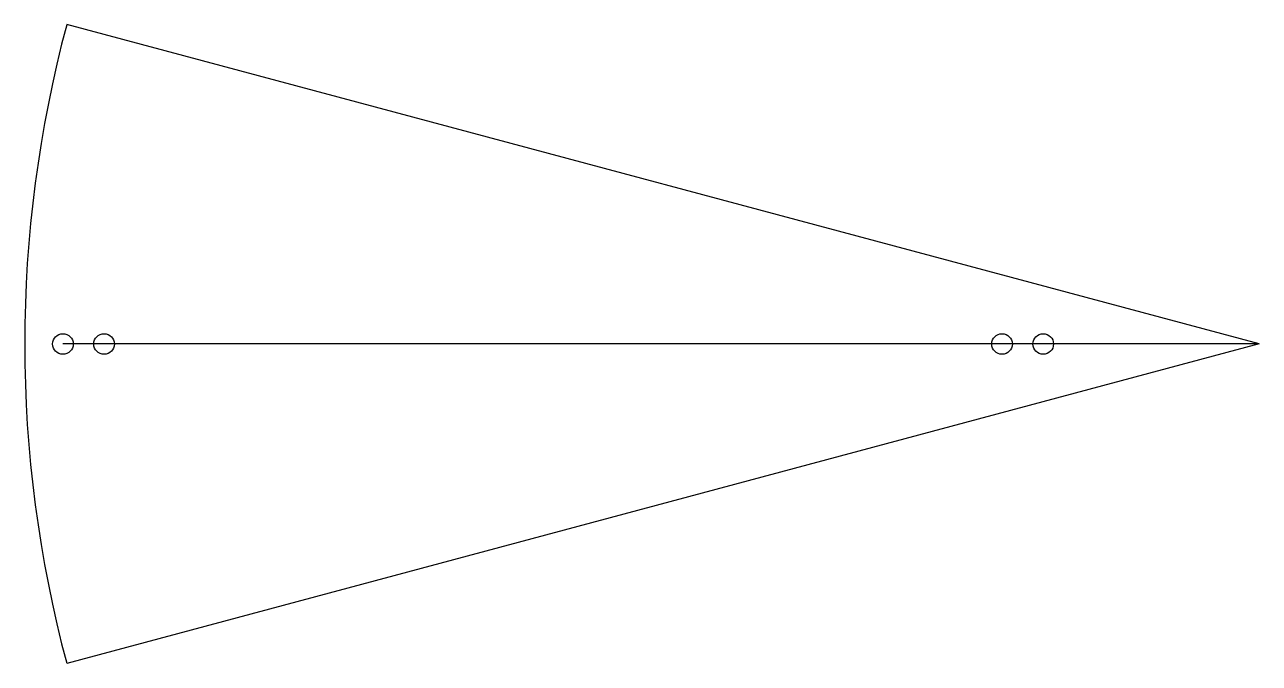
# Model space of a CAD drawing. Header units: millimetres. Extents: x -300 to 0, y -78 to 78.
import ezdxf

# ---------------------------------------------------------------- set-up
doc = ezdxf.new("R2010")
doc.units = ezdxf.units.MM
doc.layers.get('0').update_dxf_attribs({"linetype": 'CONTINUOUS'})

msp = doc.modelspace()

# ---------------------------------------------------------------- linework, layer by layer
for q in [(-289.78, 77.65), (-290.71, 0), (-289.78, -77.65)]:
    msp.add_line((0, 0), q)
for centre in [(-290.71, 0), (-280.71, 0), (-62.51, 0), (-52.51, 0)]:
    msp.add_circle(centre, 2.5)
msp.add_arc((0, 0), 300, 165, 195)

doc.saveas('drawing.dxf')
